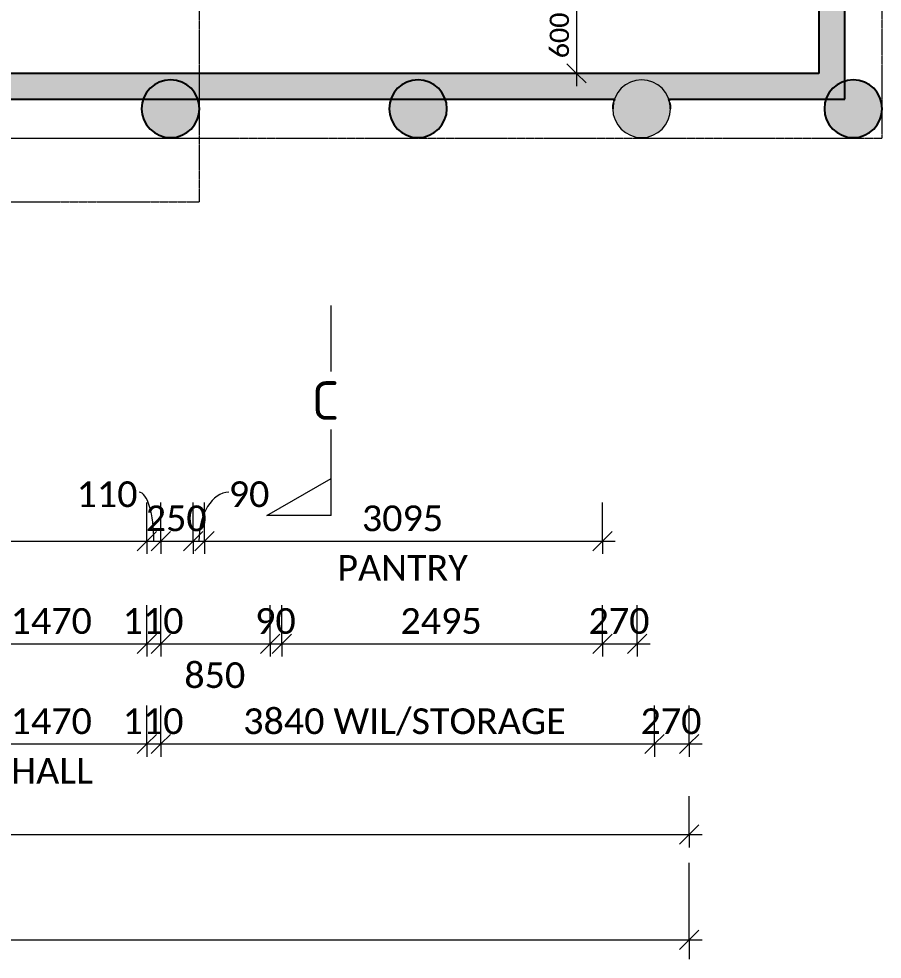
# Model space of a CAD drawing. Header units: millimetres. Extents: x 21880 to 46126, y 2095 to 35083.
# Drawn here: x 34770 to 41487, y 2095 to 9414 of the extents above; entities that cross this region are included whole.
import ezdxf

# ---------------------------------------------------------------- set-up
doc = ezdxf.new("R2010")
doc.units = ezdxf.units.MM
doc.linetypes.add('Dash - Tight', pattern=[4.5, 3, -1.5])
doc.linetypes.add('Dash 2_5mm', pattern=[5, 2.5, -2.5])
for name, color, linetype, lineweight in [('A-ANNO-DIMS', 211, 'Continuous', 9), ('A-ANNO-DIMS-100', 211, 'Continuous', 9), ('A-COLS', 52, 'Continuous', 9), ('A-DETL', 90, 'Continuous', 9), ('A-DETL-GENF', 92, 'Continuous', 9), ('A-DETL-THIN', 151, 'Continuous', 9), ('A-WALL', 113, 'Continuous', 9), ('A-WALL-PATT', 111, 'Continuous', 25), ('G-ANNO-SYMB', 111, 'Continuous', 9)]:
    doc.layers.add(name, color=color, linetype=linetype, lineweight=lineweight)
doc.styles.add('Calibri_1', font='calibri.ttf', dxfattribs={"height": 150})
doc.styles.add('Calibri_4', font='calibri.ttf', dxfattribs={"height": 300})
doc.styles.add('Calibri_5', font='calibri.ttf', dxfattribs={"height": 200})
doc.styles.add('ISOCPEUR_1', font='ISOCPEUR.ttf', dxfattribs={"height": 300})
doc.dimstyles.new('1_5mm_Calibrii', dxfattribs={"dimscale": 304.8, "dimtxt": 176.602264, "dimasz": 0.492126, "dimexe": 0.328084, "dimexo": 0.0625, "dimgap": 0, "dimtad": 1, "dimdec": 0, "dimzin": 0, "dimdsep": 46, "dimtxsty": 'Calibri_1', "dimblk1": 'OBLIQUE', "dimblk2": 'OBLIQUE', "dimsah": 1, "dimcen": 0.09, "dimdle": 0.328084, "dimazin": 0, "dimtfac": 1, "dimtdec": 4, "dimtix": 1, "dimtmove": 0, "dimatfit": 3, "dimfxl": 0.984252, "dimfxlon": 1, "dimtvp": 1, "dimtolj": 1, "dimtzin": 0, "dimarcsym": 2})
doc.dimstyles.new('2_0mm_Calibrii', dxfattribs={"dimscale": 304.8, "dimtxt": 235.469685, "dimasz": 0.492126, "dimexe": 0.328084, "dimexo": 0.0625, "dimgap": 0, "dimtad": 1, "dimdec": 0, "dimzin": 0, "dimdsep": 46, "dimtxsty": 'Calibri_5', "dimblk1": 'OBLIQUE', "dimblk2": 'OBLIQUE', "dimsah": 1, "dimcen": 0.09, "dimdle": 0.328084, "dimazin": 0, "dimtfac": 1, "dimtdec": 4, "dimtix": 1, "dimtmove": 0, "dimatfit": 3, "dimfxl": 0.984252, "dimfxlon": 1, "dimtvp": 1, "dimtolj": 1, "dimtzin": 0, "dimarcsym": 2})
doc.dimstyles.new('2_0mm_Calibrii_1', dxfattribs={"dimscale": 304.8, "dimtxt": 235.469685, "dimasz": 0.492126, "dimexe": 0.328084, "dimexo": 0.0625, "dimgap": 0, "dimtad": 1, "dimdec": 0, "dimzin": 0, "dimdsep": 46, "dimtxsty": 'Calibri_5', "dimblk1": 'OBLIQUE', "dimblk2": 'OBLIQUE', "dimsah": 1, "dimcen": 0.09, "dimdle": 0.328084, "dimazin": 0, "dimtfac": 1, "dimtdec": 4, "dimtix": 1, "dimtmove": 2, "dimatfit": 3, "dimfxl": 0.984252, "dimfxlon": 1, "dimtvp": 1, "dimtolj": 1, "dimtzin": 0, "dimarcsym": 2})
doc.dimstyles.new('2_0mm_Calibrii_2', dxfattribs={"dimscale": 304.8, "dimtxt": 235.469685, "dimasz": 0.492126, "dimexe": 0.328084, "dimexo": 0.0625, "dimgap": 0, "dimtad": 1, "dimdec": 0, "dimzin": 0, "dimdsep": 46, "dimtxsty": 'Calibri_5', "dimblk1": 'OBLIQUE', "dimblk2": 'OBLIQUE', "dimsah": 1, "dimcen": 0.09, "dimdle": 0.328084, "dimazin": 0, "dimtfac": 1, "dimtdec": 4, "dimtix": 1, "dimtmove": 1, "dimatfit": 3, "dimfxl": 0.984252, "dimfxlon": 1, "dimtvp": 1, "dimtolj": 1, "dimtzin": 0, "dimarcsym": 2})
doc.dimstyles.new('3_0mm_CALIBRI', dxfattribs={"dimscale": 304.8, "dimtxt": 353.204527, "dimasz": 0.492126, "dimexe": 0.492126, "dimexo": 0.0625, "dimgap": 0, "dimtad": 1, "dimdec": 0, "dimzin": 0, "dimdsep": 46, "dimtxsty": 'Calibri_4', "dimblk1": 'OBLIQUE', "dimblk2": 'OBLIQUE', "dimsah": 1, "dimcen": 0.09, "dimdle": 0.328084, "dimazin": 0, "dimtfac": 1, "dimtdec": 4, "dimtix": 1, "dimtmove": 0, "dimatfit": 3, "dimfxl": 1.968504, "dimfxlon": 1, "dimtvp": 1, "dimtolj": 1, "dimtzin": 0, "dimarcsym": 2})

# ---------------------------------------------------------------- blocks, each defined once
blk = doc.blocks.new('DIMBLOCK17-1_ LOWER GROUND FLOOR')
at = {"layer": 'A-ANNO-DIMS-100'}
for p, q in [((34295.4, 3770.1), (34295.4, 4070.1)), ((35765.4, 3770.1), (35765.4, 4070.1)), ((34295.4, 3770.1), (34370.4, 3845.1)), ((35765.4, 3770.1), (35840.4, 3845.1)), ((34295.4, 3770.1), (34220.4, 3695.1)), ((34295.4, 3770.1), (35765.4, 3770.1)), ((34295.4, 3770.1), (34295.4, 3670.1)), ((35765.4, 3770.1), (35690.4, 3695.1)), ((35765.4, 3770.1), (35765.4, 3670.1))]:
    blk.add_line(p, q, dxfattribs=at)
at = {"layer": 'A-ANNO-DIMS-100', "color": 0, "char_height": 200, "attachment_point": 1, "line_spacing_factor": 1.158048, "style": 'Calibri_5'}
for s, insert, width in [('1470', (34706.2, 4047.3), 778.208), ('HALL', (34710.1, 3661.2), 768.944)]:
    blk.add_mtext(s, dxfattribs=dict(at, insert=insert, width=width))
blk = doc.blocks.new('_Oblique')
at = {"color": 0, "linetype": 'ByBlock', "lineweight": -2}
blk.add_line((-0.5, -0.5), (0.5, 0.5), dxfattribs=at)
blk = doc.blocks.new('DIMBLOCK18-1_ LOWER GROUND FLOOR')
at = {"layer": 'A-ANNO-DIMS-100'}
for p, q in [((35765.4, 3770.1), (35765.4, 4070.1)), ((35875.4, 3770.1), (35875.4, 4070.1)), ((35765.4, 3770.1), (35840.4, 3845.1)), ((35875.4, 3770.1), (35950.4, 3845.1)), ((35765.4, 3770.1), (35690.4, 3695.1)), ((35765.4, 3770.1), (35875.4, 3770.1)), ((35765.4, 3770.1), (35765.4, 3670.1)), ((35875.4, 3770.1), (35800.4, 3695.1)), ((35875.4, 3770.1), (35875.4, 3670.1))]:
    blk.add_line(p, q, dxfattribs=at)
at = {"layer": 'A-ANNO-DIMS-100', "color": 0, "insert": (35577.3, 4047.3), "char_height": 200, "width": 583.656, "attachment_point": 1, "line_spacing_factor": 1.158048, "style": 'Calibri_5'}
blk.add_mtext('110', dxfattribs=at)
blk = doc.blocks.new('DIMBLOCK19-1_ LOWER GROUND FLOOR')
at = {"layer": 'A-ANNO-DIMS-100'}
for p, q in [((35875.4, 3770.1), (35875.4, 4070.1)), ((39714.9, 3770.1), (39714.9, 4070.1)), ((35875.4, 3770.1), (35950.4, 3845.1)), ((39714.9, 3770.1), (39789.9, 3845.1)), ((35875.4, 3770.1), (35800.4, 3695.1)), ((35875.4, 3770.1), (39714.9, 3770.1)), ((35875.4, 3770.1), (35875.4, 3670.1)), ((39714.9, 3770.1), (39639.9, 3695.1)), ((39714.9, 3770.1), (39714.9, 3670.1))]:
    blk.add_line(p, q, dxfattribs=at)
at = {"layer": 'A-ANNO-DIMS-100', "color": 0, "insert": (36515.6, 4047.3), "char_height": 200, "width": 3071.142, "attachment_point": 1, "line_spacing_factor": 1.158048, "style": 'Calibri_5'}
blk.add_mtext('3840 WIL/STORAGE', dxfattribs=at)
blk = doc.blocks.new('DIMBLOCK20-1_ LOWER GROUND FLOOR')
at = {"layer": 'A-ANNO-DIMS-100'}
for p, q in [((39714.9, 3770.1), (39714.9, 4070.1)), ((39984.9, 3770.1), (39984.9, 4070.1)), ((39714.9, 3770.1), (39789.9, 3845.1)), ((39984.9, 3770.1), (40059.9, 3845.1)), ((39714.9, 3770.1), (39639.9, 3695.1)), ((39714.9, 3770.1), (40084.9, 3770.1)), ((39714.9, 3770.1), (39714.9, 3670.1)), ((39984.9, 3770.1), (39909.9, 3695.1)), ((39984.9, 3770.1), (39984.9, 3670.1))]:
    blk.add_line(p, q, dxfattribs=at)
at = {"layer": 'A-ANNO-DIMS-100', "color": 0, "insert": (39606.8, 4047.3), "char_height": 200, "width": 583.656, "attachment_point": 1, "line_spacing_factor": 1.158048, "style": 'Calibri_5'}
blk.add_mtext('270', dxfattribs=at)
blk = doc.blocks.new('DIMBLOCK21-1_ LOWER GROUND FLOOR')
at = {"layer": 'A-ANNO-DIMS-100'}
for p, q in [((27975.4, 2245.2), (27975.4, 2845.2)), ((39985.4, 2245.2), (39985.4, 2845.2)), ((27975.4, 2245.2), (28050.4, 2320.2)), ((39985.4, 2245.2), (40060.4, 2320.2)), ((27875.4, 2245.2), (40085.4, 2245.2)), ((27975.4, 2245.2), (27900.4, 2170.2)), ((27975.4, 2245.2), (27975.4, 2095.2)), ((39985.4, 2245.2), (39910.4, 2170.2)), ((39985.4, 2245.2), (39985.4, 2095.2))]:
    blk.add_line(p, q, dxfattribs=at)
at = {"layer": 'A-ANNO-DIMS-100', "color": 0, "insert": (33372.5, 2661), "char_height": 300, "width": 1459.14, "attachment_point": 1, "line_spacing_factor": 1.158048, "style": 'Calibri_4'}
blk.add_mtext('12010', dxfattribs=at)
blk = doc.blocks.new('DIMBLOCK23-1_ LOWER GROUND FLOOR')
at = {"layer": 'A-ANNO-DIMS-100'}
for p, q in [((28245.4, 3065.2), (28245.4, 3365.2)), ((39985.4, 3065.2), (39985.4, 3365.2)), ((28245.4, 3065.2), (28320.4, 3140.2)), ((39985.4, 3065.2), (40060.4, 3140.2)), ((28245.4, 3065.2), (28170.4, 2990.2)), ((28245.4, 3065.2), (40085.4, 3065.2)), ((28245.4, 3065.2), (28245.4, 2965.2)), ((39985.4, 3065.2), (39910.4, 2990.2)), ((39985.4, 3065.2), (39985.4, 2965.2))]:
    blk.add_line(p, q, dxfattribs=at)
at = {"layer": 'A-ANNO-DIMS-100', "color": 0, "insert": (33710.1, 3342.4), "char_height": 200, "width": 972.76, "attachment_point": 1, "line_spacing_factor": 1.158048, "style": 'Calibri_5'}
blk.add_mtext('11740', dxfattribs=at)
blk = doc.blocks.new('DIMBLOCK34-1_ LOWER GROUND FLOOR')
at = {"layer": 'A-ANNO-DIMS-100'}
for p, q in [((34295.4, 4550.1), (34295.4, 4850.1)), ((35765.4, 4550.1), (35765.4, 4850.1)), ((34295.4, 4550.1), (34370.4, 4625.1)), ((35765.4, 4550.1), (35840.4, 4625.1)), ((34295.4, 4550.1), (34220.4, 4475.1)), ((34295.4, 4550.1), (35765.4, 4550.1)), ((34295.4, 4550.1), (34295.4, 4450.1)), ((35765.4, 4550.1), (35690.4, 4475.1)), ((35765.4, 4550.1), (35765.4, 4450.1))]:
    blk.add_line(p, q, dxfattribs=at)
at = {"layer": 'A-ANNO-DIMS-100', "color": 0, "insert": (34706.2, 4827.3), "char_height": 200, "width": 778.208, "attachment_point": 1, "line_spacing_factor": 1.158048, "style": 'Calibri_5'}
blk.add_mtext('1470', dxfattribs=at)
blk = doc.blocks.new('DIMBLOCK35-1_ LOWER GROUND FLOOR')
at = {"layer": 'A-ANNO-DIMS-100'}
for p, q in [((35765.4, 4550.1), (35765.4, 4850.1)), ((35875.4, 4550.1), (35875.4, 4850.1)), ((35765.4, 4550.1), (35840.4, 4625.1)), ((35875.4, 4550.1), (35950.4, 4625.1)), ((35765.4, 4550.1), (35690.4, 4475.1)), ((35765.4, 4550.1), (35875.4, 4550.1)), ((35765.4, 4550.1), (35765.4, 4450.1)), ((35875.4, 4550.1), (35800.4, 4475.1)), ((35875.4, 4550.1), (35875.4, 4450.1))]:
    blk.add_line(p, q, dxfattribs=at)
at = {"layer": 'A-ANNO-DIMS-100', "color": 0, "insert": (35577.3, 4827.3), "char_height": 200, "width": 583.656, "attachment_point": 1, "line_spacing_factor": 1.158048, "style": 'Calibri_5'}
blk.add_mtext('110', dxfattribs=at)
blk = doc.blocks.new('DIMBLOCK36-1_ LOWER GROUND FLOOR')
at = {"layer": 'A-ANNO-DIMS-100'}
for p, q in [((35875.4, 4550.1), (35875.4, 4850.1)), ((36725.4, 4550.1), (36725.4, 4850.1)), ((35875.4, 4550.1), (35950.4, 4625.1)), ((36725.4, 4550.1), (36800.4, 4625.1)), ((35875.4, 4550.1), (35800.4, 4475.1)), ((35875.4, 4550.1), (36725.4, 4550.1)), ((35875.4, 4550.1), (35875.4, 4450.1)), ((36725.4, 4550.1), (36650.4, 4475.1)), ((36725.4, 4550.1), (36725.4, 4450.1))]:
    blk.add_line(p, q, dxfattribs=at)
at = {"layer": 'A-ANNO-DIMS-100', "color": 0, "insert": (36057.3, 4405.8), "char_height": 200, "width": 583.656, "attachment_point": 1, "line_spacing_factor": 1.158048, "style": 'Calibri_5'}
blk.add_mtext('850', dxfattribs=at)
blk = doc.blocks.new('DIMBLOCK37-1_ LOWER GROUND FLOOR')
at = {"layer": 'A-ANNO-DIMS-100'}
for p, q in [((36725.4, 4550.1), (36725.4, 4850.1)), ((36815.4, 4550.1), (36815.4, 4850.1)), ((36725.4, 4550.1), (36800.4, 4625.1)), ((36815.4, 4550.1), (36890.4, 4625.1)), ((36725.4, 4550.1), (36650.4, 4475.1)), ((36725.4, 4550.1), (36815.4, 4550.1)), ((36725.4, 4550.1), (36725.4, 4450.1)), ((36815.4, 4550.1), (36740.4, 4475.1)), ((36815.4, 4550.1), (36815.4, 4450.1))]:
    blk.add_line(p, q, dxfattribs=at)
at = {"layer": 'A-ANNO-DIMS-100', "color": 0, "insert": (36608.3, 4827.3), "char_height": 200, "width": 389.104, "attachment_point": 1, "line_spacing_factor": 1.158048, "style": 'Calibri_5'}
blk.add_mtext('90', dxfattribs=at)
blk = doc.blocks.new('DIMBLOCK38-1_ LOWER GROUND FLOOR')
at = {"layer": 'A-ANNO-DIMS-100'}
for p, q in [((36815.4, 4550.1), (36815.4, 4850.1)), ((39310.4, 4550.1), (39310.4, 4850.1)), ((36815.4, 4550.1), (36890.4, 4625.1)), ((39310.4, 4550.1), (39385.4, 4625.1)), ((36815.4, 4550.1), (36740.4, 4475.1)), ((36815.4, 4550.1), (39310.4, 4550.1)), ((36815.4, 4550.1), (36815.4, 4450.1)), ((39310.4, 4550.1), (39235.4, 4475.1)), ((39310.4, 4550.1), (39310.4, 4450.1))]:
    blk.add_line(p, q, dxfattribs=at)
at = {"layer": 'A-ANNO-DIMS-100', "color": 0, "insert": (37738.7, 4827.3), "char_height": 200, "width": 778.208, "attachment_point": 1, "line_spacing_factor": 1.158048, "style": 'Calibri_5'}
blk.add_mtext('2495', dxfattribs=at)
blk = doc.blocks.new('DIMBLOCK39-1_ LOWER GROUND FLOOR')
at = {"layer": 'A-ANNO-DIMS-100'}
for p, q in [((39310.4, 4550.1), (39310.4, 4850.1)), ((39580.4, 4550.1), (39580.4, 4850.1)), ((39310.4, 4550.1), (39385.4, 4625.1)), ((39580.4, 4550.1), (39655.4, 4625.1)), ((39310.4, 4550.1), (39235.4, 4475.1)), ((39310.4, 4550.1), (39680.4, 4550.1)), ((39310.4, 4550.1), (39310.4, 4450.1)), ((39580.4, 4550.1), (39505.4, 4475.1)), ((39580.4, 4550.1), (39580.4, 4450.1))]:
    blk.add_line(p, q, dxfattribs=at)
at = {"layer": 'A-ANNO-DIMS-100', "color": 0, "insert": (39202.3, 4827.3), "char_height": 200, "width": 583.656, "attachment_point": 1, "line_spacing_factor": 1.158048, "style": 'Calibri_5'}
blk.add_mtext('270', dxfattribs=at)
blk = doc.blocks.new('DIMBLOCK41-1_ LOWER GROUND FLOOR')
at = {"layer": 'A-ANNO-DIMS-100'}
for p, q in [((30885.4, 5349.3), (30885.4, 5649.3)), ((35765.4, 5349.3), (35765.4, 5649.3)), ((30885.4, 5349.3), (30960.4, 5424.3)), ((35765.4, 5349.3), (35840.4, 5424.3)), ((30785.4, 5349.3), (35765.4, 5349.3)), ((30885.4, 5349.3), (30810.4, 5274.3)), ((30885.4, 5349.3), (30885.4, 5249.3)), ((35765.4, 5349.3), (35690.4, 5274.3)), ((35765.4, 5349.3), (35765.4, 5249.3))]:
    blk.add_line(p, q, dxfattribs=at)
at = {"layer": 'A-ANNO-DIMS-100', "color": 0, "insert": (33001.2, 5626.5), "char_height": 200, "width": 778.208, "attachment_point": 1, "line_spacing_factor": 1.158048, "style": 'Calibri_5'}
blk.add_mtext('4880', dxfattribs=at)
blk = doc.blocks.new('DIMBLOCK42-1_ LOWER GROUND FLOOR')
at = {"layer": 'A-ANNO-DIMS-100'}
for p, q in [((35765.4, 5349.3), (35765.4, 5649.3)), ((35875.4, 5349.3), (35875.4, 5649.3)), ((35765.4, 5349.3), (35840.4, 5424.3)), ((35875.4, 5349.3), (35950.4, 5424.3)), ((35765.4, 5349.3), (35690.4, 5274.3)), ((35765.4, 5349.3), (35875.4, 5349.3)), ((35765.4, 5349.3), (35765.4, 5249.3)), ((35875.4, 5349.3), (35800.4, 5274.3)), ((35875.4, 5349.3), (35875.4, 5249.3))]:
    blk.add_line(p, q, dxfattribs=at)
blk.add_ellipse((35705.7, 5349.3), major_axis=(0, 380.6), ratio=0.301513, start_param=4.712389, end_param=6.283185, dxfattribs=at)
at = {"layer": 'A-ANNO-DIMS-100', "color": 0, "insert": (35219.3, 5814.2), "char_height": 200, "width": 583.656, "attachment_point": 1, "line_spacing_factor": 1.158048, "style": 'Calibri_5'}
blk.add_mtext('110', dxfattribs=at)
blk = doc.blocks.new('DIMBLOCK43-1_ LOWER GROUND FLOOR')
at = {"layer": 'A-ANNO-DIMS-100'}
for p, q in [((35875.4, 5349.3), (35875.4, 5649.3)), ((36125.4, 5349.3), (36125.4, 5649.3)), ((35875.4, 5349.3), (35950.4, 5424.3)), ((36125.4, 5349.3), (36200.4, 5424.3)), ((35875.4, 5349.3), (35800.4, 5274.3)), ((35875.4, 5349.3), (36125.4, 5349.3)), ((35875.4, 5349.3), (35875.4, 5249.3)), ((36125.4, 5349.3), (36050.4, 5274.3)), ((36125.4, 5349.3), (36125.4, 5249.3))]:
    blk.add_line(p, q, dxfattribs=at)
at = {"layer": 'A-ANNO-DIMS-100', "color": 0, "insert": (35757.3, 5626.5), "char_height": 200, "width": 583.656, "attachment_point": 1, "line_spacing_factor": 1.158048, "style": 'Calibri_5'}
blk.add_mtext('250', dxfattribs=at)
blk = doc.blocks.new('DIMBLOCK44-1_ LOWER GROUND FLOOR')
at = {"layer": 'A-ANNO-DIMS-100'}
for p, q in [((36125.4, 5349.3), (36125.4, 5649.3)), ((36215.4, 5349.3), (36215.4, 5649.3)), ((36125.4, 5349.3), (36200.4, 5424.3)), ((36215.4, 5349.3), (36290.4, 5424.3)), ((36125.4, 5349.3), (36050.4, 5274.3)), ((36125.4, 5349.3), (36215.4, 5349.3)), ((36125.4, 5349.3), (36125.4, 5249.3)), ((36215.4, 5349.3), (36140.4, 5274.3)), ((36215.4, 5349.3), (36215.4, 5249.3))]:
    blk.add_line(p, q, dxfattribs=at)
blk.add_ellipse((36403, 5349.3), major_axis=(0, 380.6), ratio=0.611079, start_param=0, end_param=1.570796, dxfattribs=at)
at = {"layer": 'A-ANNO-DIMS-100', "color": 0, "insert": (36403, 5814.2), "char_height": 200, "width": 389.104, "attachment_point": 1, "line_spacing_factor": 1.158048, "style": 'Calibri_5'}
blk.add_mtext('90', dxfattribs=at)
blk = doc.blocks.new('DIMBLOCK45-1_ LOWER GROUND FLOOR')
at = {"layer": 'A-ANNO-DIMS-100'}
for p, q in [((36215.4, 5349.3), (36215.4, 5649.3)), ((39310.4, 5349.3), (39310.4, 5649.3)), ((36215.4, 5349.3), (36290.4, 5424.3)), ((39310.4, 5349.3), (39385.4, 5424.3)), ((36215.4, 5349.3), (36140.4, 5274.3)), ((36215.4, 5349.3), (39410.4, 5349.3)), ((36215.4, 5349.3), (36215.4, 5249.3)), ((39310.4, 5349.3), (39235.4, 5274.3)), ((39310.4, 5349.3), (39310.4, 5249.3))]:
    blk.add_line(p, q, dxfattribs=at)
at = {"layer": 'A-ANNO-DIMS-100', "color": 0, "char_height": 200, "attachment_point": 1, "line_spacing_factor": 1.158048, "style": 'Calibri_5'}
for s, insert, width in [('3095', (37438.7, 5626.5), 778.208), ('PANTRY', (37247.6, 5240.5), 1236.795)]:
    blk.add_mtext(s, dxfattribs=dict(at, insert=insert, width=width))
blk = doc.blocks.new('Section - Atria Section Head - Head-1417895-1_ LOWER GROUND FLOOR')
at = {"layer": 'G-ANNO-SYMB'}
for p, q in [((-12, 5), (-9.113, 0)), ((-12, 0), (-12, 5)), ((-12, 0), (0, 0))]:
    blk.add_line(p, q, dxfattribs=at)
blk = doc.blocks.new('DIMBLOCK121-1_ LOWER GROUND FLOOR')
at = {"layer": 'A-ANNO-DIMS-100'}
for p, q in [((39107.7, 9589.5), (39032.7, 9664.5)), ((39107.7, 9689.5), (39107.7, 8889.5)), ((39107.7, 9589.5), (39007.7, 9589.5)), ((39107.7, 9589.5), (39182.7, 9514.5)), ((39107.7, 9589.5), (39407.7, 9589.5)), ((39107.7, 8989.5), (39032.7, 9064.5)), ((39107.7, 8989.5), (39007.7, 8989.5)), ((39107.7, 8989.5), (39182.7, 8914.5)), ((39107.7, 8989.5), (39407.7, 8989.5))]:
    blk.add_line(p, q, dxfattribs=at)
at = {"layer": 'A-ANNO-DIMS-100', "color": 0, "insert": (38899.8, 9107.1), "char_height": 150, "width": 437.742, "attachment_point": 1, "rotation": 90, "line_spacing_factor": 1.158048, "style": 'Calibri_1'}
blk.add_mtext('600', dxfattribs=at)

msp = doc.modelspace()

# ---------------------------------------------------------------- hatches: boundary and pattern name
at = {"layer": 'A-COLS'}
for points in [[(35950.4, 8489.5), (36000.5, 8495.1), (36048.1, 8511.7), (36090.7, 8538.6), (36126.4, 8574.2), (36153.2, 8616.8), (36169.8, 8664.4), (36175.4, 8714.5), (36169.8, 8764.5), (36153.2, 8812.1), (36126.4, 8854.7), (36090.7, 8890.4), (36048.1, 8917.2), (36000.5, 8933.8), (35950.4, 8939.5), (35900.4, 8933.8), (35852.8, 8917.2), (35810.2, 8890.4), (35774.5, 8854.7), (35747.7, 8812.1), (35731.1, 8764.5), (35725.4, 8714.5), (35731.1, 8664.4), (35747.7, 8616.8), (35774.5, 8574.2), (35810.2, 8538.6), (35852.8, 8511.7), (35900.4, 8495.1)], [(37875.4, 8489.5), (37925.5, 8495.1), (37973.1, 8511.7), (38015.7, 8538.6), (38051.4, 8574.2), (38078.2, 8616.8), (38094.8, 8664.4), (38100.4, 8714.5), (38094.8, 8764.5), (38078.2, 8812.1), (38051.4, 8854.7), (38015.7, 8890.4), (37973.1, 8917.2), (37925.5, 8933.8), (37875.4, 8939.5), (37825.4, 8933.8), (37777.8, 8917.2), (37735.2, 8890.4), (37699.5, 8854.7), (37672.7, 8812.1), (37656.1, 8764.5), (37650.4, 8714.5), (37656.1, 8664.4), (37672.7, 8616.8), (37699.5, 8574.2), (37735.2, 8538.6), (37777.8, 8511.7), (37825.4, 8495.1)], [(41261.6, 8489.5), (41311.7, 8495.1), (41359.2, 8511.7), (41401.9, 8538.6), (41437.5, 8574.2), (41464.3, 8616.8), (41481, 8664.4), (41486.6, 8714.5), (41481, 8764.5), (41464.3, 8812.1), (41437.5, 8854.7), (41401.9, 8890.4), (41359.2, 8917.2), (41311.7, 8933.8), (41261.6, 8939.5), (41211.5, 8933.8), (41164, 8917.2), (41121.3, 8890.4), (41085.7, 8854.7), (41058.9, 8812.1), (41042.2, 8764.5), (41036.6, 8714.5), (41042.2, 8664.4), (41058.9, 8616.8), (41085.7, 8574.2), (41121.3, 8538.6), (41164, 8511.7), (41211.5, 8495.1)]]:
    msp.add_hatch(color=9, dxfattribs=at).paths.add_polyline_path(points)
at = {"layer": 'A-DETL-GENF'}
msp.add_hatch(color=9, dxfattribs=at).paths.add_polyline_path([(39615.4, 8489.5), (39665.5, 8495.1), (39713.1, 8511.7), (39755.7, 8538.6), (39791.4, 8574.2), (39818.2, 8616.8), (39834.8, 8664.4), (39840.4, 8714.5), (39834.8, 8764.5), (39818.2, 8812.1), (39790.7, 8855.4), (39755.7, 8890.4), (39713.1, 8917.2), (39665.5, 8933.8), (39615.4, 8939.5), (39565.4, 8933.8), (39517.8, 8917.2), (39475.2, 8890.4), (39439.5, 8854.7), (39412.7, 8812.1), (39396.1, 8764.5), (39390.4, 8714.5), (39396.1, 8664.4), (39412.7, 8616.8), (39439.5, 8574.2), (39475.2, 8538.6), (39517.8, 8511.7), (39565.4, 8495.1)])
at = {"layer": 'A-WALL-PATT', "lineweight": 9}
for points in [[(40994.9, 8989.5), (41194.9, 8989.5), (41194.9, 14869.5), (40994.9, 14869.5), (40994.9, 10777)], [(39396.1, 8789.5), (39404.9, 8789.7), (39412.7, 8812.1), (39439.5, 8854.7), (39475.2, 8890.4), (39517.8, 8917.2), (39565.4, 8933.8), (39615.4, 8939.5), (39665.5, 8933.8), (39713.1, 8917.2), (39755.7, 8890.4), (39791.4, 8854.7), (39818.2, 8812.1), (39826.1, 8789.5), (41194.9, 8789.5), (41194.9, 8989.5), (26775.4, 8989.5), (26775.4, 8789.5), (27989.8, 8789.5), (27997.7, 8812.1), (28024.5, 8854.7), (28060.2, 8890.4), (28102.8, 8917.2), (28150.4, 8933.8), (28200.4, 8939.5), (28250.5, 8933.8), (28298.1, 8917.2), (28340.7, 8890.4), (28376.4, 8854.7), (28403.2, 8812.1), (28411.1, 8789.5), (38650.1, 8789.5)]]:
    msp.add_hatch(color=9, dxfattribs=at).paths.add_polyline_path(points)
h = msp.add_hatch(dxfattribs=at)
h.set_pattern_fill('FP_1', color=9, style=0, pattern_type=2)
h.set_pattern_definition([(45, (0, 0), (-251.4472, 251.4472), []), (45, (0, 381), (-251.4472, 251.4472), [])])
h.paths.add_polyline_path([(39840.4, 8714.5), (39837.2, 8752.5), (39836.2, 8752.5), (39836.6, 8748.4)])
h.paths.add_polyline_path([(39831.9, 8772.7), (39827.6, 8789.5), (39826.1, 8789.5)])
h.paths.add_polyline_path([(39398.9, 8772.7), (39404.8, 8789.5), (39403.3, 8789.5)])

# ---------------------------------------------------------------- linework, layer by layer
at = {"layer": 'A-COLS', "lineweight": 25}
for centre, start, end in [((35950.4, 8714.5), 0, 180), ((37875.4, 8714.5), 0, 180), ((41261.6, 8714.5), 0, 180), ((35950.4, 8714.5), 180, 360), ((37875.4, 8714.5), 180, 360), ((41261.6, 8714.5), 180, 360)]:
    msp.add_arc(centre, 225, start, end, dxfattribs=at)
at = {"layer": 'A-DETL', "linetype": 'Dash - Tight'}
for p, q in [((40994.9, 8989.5), (40994.9, 9756.6)), ((26975.4, 8989.5), (40994.9, 8989.5)), ((27675.4, 8484.7), (36175.4, 8484.7))]:
    msp.add_line(p, q, dxfattribs=at)
at = {"layer": 'A-DETL', "linetype": 'Dash 2_5mm'}
for p, q in [((41486.6, 8484.7), (41486.6, 9756.6)), ((36175.4, 7989.5), (36175.4, 9589.5)), ((36175.4, 8484.7), (41486.6, 8484.7)), ((34435.4, 7989.5), (36175.4, 7989.5))]:
    msp.add_line(p, q, dxfattribs=at)
at = {"layer": 'A-DETL-THIN'}
for start, end in [(0, 180), (180, 360)]:
    msp.add_arc((39615.4, 8714.5), 225, start, end, dxfattribs=at)
at = {"layer": 'A-WALL', "lineweight": 25}
for p, q in [((40994.9, 14869.5), (40994.9, 8989.5)), ((41194.9, 8789.5), (41194.9, 14869.5)), ((40994.9, 8989.5), (26975.4, 8989.5)), ((28412.6, 8789.5), (39403.3, 8789.5)), ((39827.6, 8789.5), (41194.9, 8789.5))]:
    msp.add_line(p, q, dxfattribs=at)
for start, end in [(160.52878, 164.94375), (15.05625, 19.47122), (168.39955, 180), (0, 11.60045)]:
    msp.add_arc((39615.4, 8714.5), 225, start, end, dxfattribs=at)
at = {"layer": 'G-ANNO-SYMB'}
msp.add_line((37198.6, 6748.7), (37198.6, 7184), dxfattribs=at)

# ---------------------------------------------------------------- block references
at = {"layer": 'G-ANNO-SYMB', "xscale": 99.99999999999993, "yscale": 99.99999999999993, "zscale": 99.99999999999993, "rotation": 89.99999999999991}
msp.add_blockref('Section - Atria Section Head - Head-1417895-1_ LOWER GROUND FLOOR', (37198.6, 6748.7), dxfattribs=at)

# ---------------------------------------------------------------- dimensions: what is measured, and where the dimension line sits
at = {"layer": 'A-ANNO-DIMS'}
for base, p1, p2, angle, dimstyle, override, picture, middle in [((39107.7, 8989.5), (39407.7, 9589.5), (39407.7, 8989.5), 90, '1_5mm_Calibrii', {"dimpost": '<>', "dimfxl": 600}, 'DIMBLOCK121-1_ LOWER GROUND FLOOR', (39030.9, 9289.5)), ((35765.4, 4550.1), (34295.4, 4850.1), (35765.4, 4850.1), 0, '2_0mm_Calibrii', {"dimpost": '<>', "dimfxl": 1470.000001}, 'DIMBLOCK34-1_ LOWER GROUND FLOOR', (35030.4, 4652.5)), ((39310.4, 4550.1), (36815.4, 4850.1), (39310.4, 4850.1), 0, '2_0mm_Calibrii', {"dimpost": '<>', "dimfxl": 2495}, 'DIMBLOCK38-1_ LOWER GROUND FLOOR', (38062.9, 4652.5)), ((39985.4, 2245.2), (27975.4, 2845.2), (39985.4, 2845.2), 0, '3_0mm_CALIBRI', {"dimpost": '<>', "dimfxl": 12010}, 'DIMBLOCK21-1_ LOWER GROUND FLOOR', (33980.4, 2398.9))]:
    dim = msp.add_linear_dim(base=base, p1=p1, p2=p2, angle=angle, dimstyle=dimstyle, override=override, dxfattribs=at)
    dim.commit()
    dim.dimension.update_dxf_attribs({"geometry": picture, "text_midpoint": middle})
for base, p1, p2, dimstyle, override, picture, middle in [((35875.4, 5349.3), (35765.4, 5649.3), (35875.4, 5649.3), '2_0mm_Calibrii_2', {"dimpost": '<>', "dimfxl": 110}, 'DIMBLOCK42-1_ LOWER GROUND FLOOR', (35511.1, 5680.8)), ((36215.4, 5349.3), (36125.4, 5649.3), (36215.4, 5649.3), '2_0mm_Calibrii_2', {"dimpost": '<>', "dimfxl": 90}, 'DIMBLOCK44-1_ LOWER GROUND FLOOR', (36597.6, 5680.8)), ((36725.4, 4550.1), (35875.4, 4850.1), (36725.4, 4850.1), '2_0mm_Calibrii_1', {"dimpost": '<>', "dimfxl": 850}, 'DIMBLOCK36-1_ LOWER GROUND FLOOR', (36349.1, 4272.5))]:
    dim = msp.add_linear_dim(base=base, p1=p1, p2=p2, dimstyle=dimstyle, override=override, dxfattribs=at)
    dim.commit()
    dim.dimension.update_dxf_attribs({"geometry": picture, "text_midpoint": middle, "dimtype": 160})
for base, p1, p2, override, picture, middle in [((35765.4, 5349.3), (30885.4, 5649.3), (35765.4, 5649.3), {"dimpost": '<>', "dimfxl": 4880.000001}, 'DIMBLOCK41-1_ LOWER GROUND FLOOR', (33325.4, 5451.8)), ((36125.4, 5349.3), (35875.4, 5649.3), (36125.4, 5649.3), {"dimpost": '<>', "dimfxl": 250}, 'DIMBLOCK43-1_ LOWER GROUND FLOOR', (36000.4, 5451.8)), ((35875.4, 4550.1), (35765.4, 4850.1), (35875.4, 4850.1), {"dimpost": '<>', "dimfxl": 110}, 'DIMBLOCK35-1_ LOWER GROUND FLOOR', (35820.4, 4652.5)), ((36815.4, 4550.1), (36725.4, 4850.1), (36815.4, 4850.1), {"dimpost": '<>', "dimfxl": 90}, 'DIMBLOCK37-1_ LOWER GROUND FLOOR', (36770.4, 4652.5)), ((39580.4, 4550.1), (39310.4, 4850.1), (39580.4, 4850.1), {"dimpost": '<>', "dimfxl": 270}, 'DIMBLOCK39-1_ LOWER GROUND FLOOR', (39445.4, 4652.5)), ((35875.4, 3770.1), (35765.4, 4070.1), (35875.4, 4070.1), {"dimpost": '<>', "dimfxl": 110}, 'DIMBLOCK18-1_ LOWER GROUND FLOOR', (35820.4, 3872.5)), ((39714.9455065, 3770.0536532), (35875.4455065, 4070.0536532), (39714.9455065, 4070.0536532), {"dimpost": '<>WIL/STORAGE', "dimfxl": 3839.5}, 'DIMBLOCK19-1_ LOWER GROUND FLOOR', (37795.1955065, 3904.7459611)), ((39984.9, 3770.1), (39714.9, 4070.1), (39984.9, 4070.1), {"dimpost": '<>', "dimfxl": 270}, 'DIMBLOCK20-1_ LOWER GROUND FLOOR', (39849.9, 3872.5)), ((39985.4, 3065.2), (28245.4, 3365.2), (39985.4, 3365.2), {"dimpost": '<>', "dimfxl": 11740}, 'DIMBLOCK23-1_ LOWER GROUND FLOOR', (34115.4, 3167.7))]:
    dim = msp.add_linear_dim(base=base, p1=p1, p2=p2, dimstyle='2_0mm_Calibrii', override=override, dxfattribs=at)
    dim.commit()
    dim.dimension.update_dxf_attribs({"geometry": picture, "text_midpoint": middle})
for base, p1, p2, text, override, picture, middle in [((39310.4, 5349.3), (36215.4, 5649.3), (39310.4, 5649.3), '<>\\XPANTRY', {"dimpost": '<>', "dimfxl": 3095}, 'DIMBLOCK45-1_ LOWER GROUND FLOOR', (37762.9, 5349.3)), ((35765.4, 3770.1), (34295.4, 4070.1), (35765.4, 4070.1), '<>\\XHALL', {"dimpost": '<>', "dimfxl": 1470}, 'DIMBLOCK17-1_ LOWER GROUND FLOOR', (35030.4, 3770.1))]:
    dim = msp.add_linear_dim(base=base, p1=p1, p2=p2, text=text, dimstyle='2_0mm_Calibrii', override=override, dxfattribs=at)
    dim.commit()
    dim.dimension.update_dxf_attribs({"geometry": picture, "text_midpoint": middle})

# ---------------------------------------------------------------- next in the draw order: texts
at = {"layer": 'G-ANNO-SYMB', "insert": (37047.8, 6593.1), "char_height": 300, "width": 248.523, "attachment_point": 1, "style": 'ISOCPEUR_1', "bg_fill": 3, "box_fill_scale": 1.25, "bg_fill_color": 9, "bg_fill_true_color": 13158600, "bg_fill_transparency": 0}
msp.add_mtext('C', dxfattribs=at)

doc.saveas('drawing.dxf')
